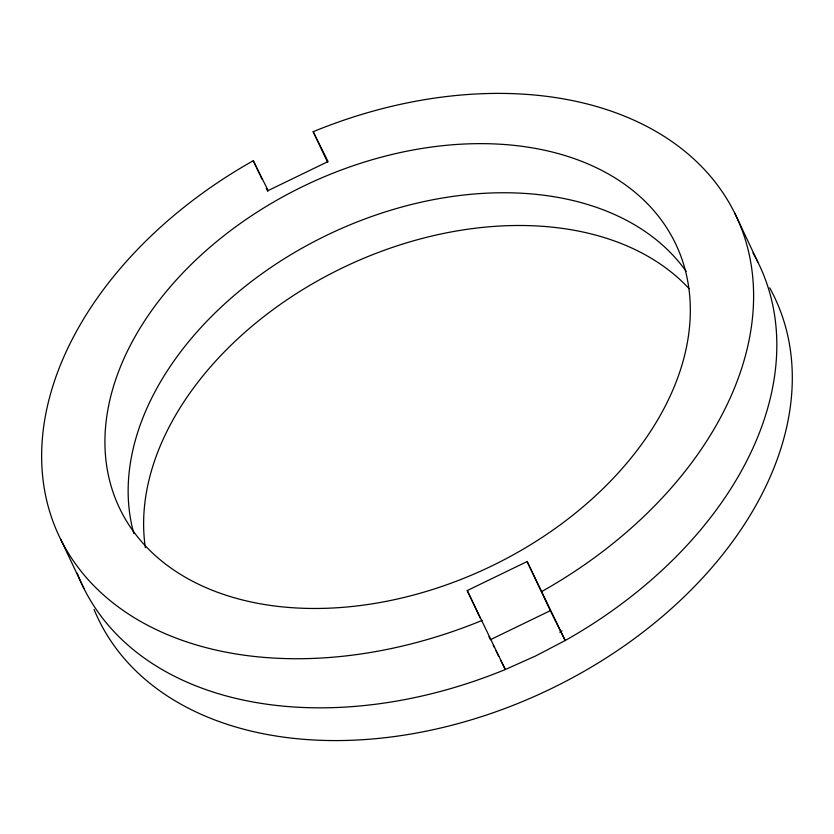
<?xml version="1.0" encoding="UTF-8"?>
<svg xmlns="http://www.w3.org/2000/svg" width="834" height="834" viewBox="0 0 834 834"><rect width="100%" height="100%" fill="white"/><g stroke="black" fill="none" stroke-linecap="round" stroke-linejoin="round"><path stroke-width="1.25" d="M475.443 607.955L467.228 590.566L527.13 561.543L565.202 640.502L535.699 655.931L505.3 669.525A374.424 257.737 -25.3 0 1 77.197 573.208M752.966 252.89A374.424 257.737 -25.3 0 1 565.202 640.502L550.336 610.655L490.434 639.678L488.985 636.603M757.783 261.918L734.566 212.806A374.424 257.737 -25.3 0 0 313.167 131.699L328.033 161.556L268.131 190.579L253.265 160.722A374.424 257.737 -25.3 0 0 60.684 539.317L83.9 588.418M467.228 590.566L505.3 669.525L500.65 660.194M493.228 645.276L494.155 647.142M496.011 650.874L498.795 656.462M527.13 561.543L550.336 610.655M313.167 131.699L327.679 162.39M475.933 608.976L478.831 615.117M479.31 616.138L480.28 618.192M253.265 160.722L256.174 166.863M256.653 167.884L258.592 171.981M259.072 173.003L260.041 175.046M260.521 176.068L261.97 179.143M266.327 188.348L267.777 191.413M769.667 287.813A374.424 257.737 -25.3 0 1 547.802 690.291A374.424 257.737 -25.3 0 1 94.054 609.425M133.857 533.531A307.861 211.919 -25.3 0 1 329.628 233.885A307.861 211.919 -25.3 0 1 686.163 271.373M562.012 630.942A307.861 211.919 -25.3 0 1 559.77 632.245M145.377 547.74A307.861 211.919 -25.3 0 1 344.515 266.901A307.861 211.919 -25.3 0 1 689.092 288.679M734.566 212.806A374.424 257.737 -25.3 0 1 541.985 591.4M482.083 620.423A374.424 257.737 -25.3 0 1 60.684 539.317M315.325 608.476A307.861 211.919 -25.3 0 0 682.035 259.426A307.861 211.919 -25.3 0 0 195.521 260.281A307.861 211.919 -25.3 0 0 315.325 608.476"/></g></svg>
